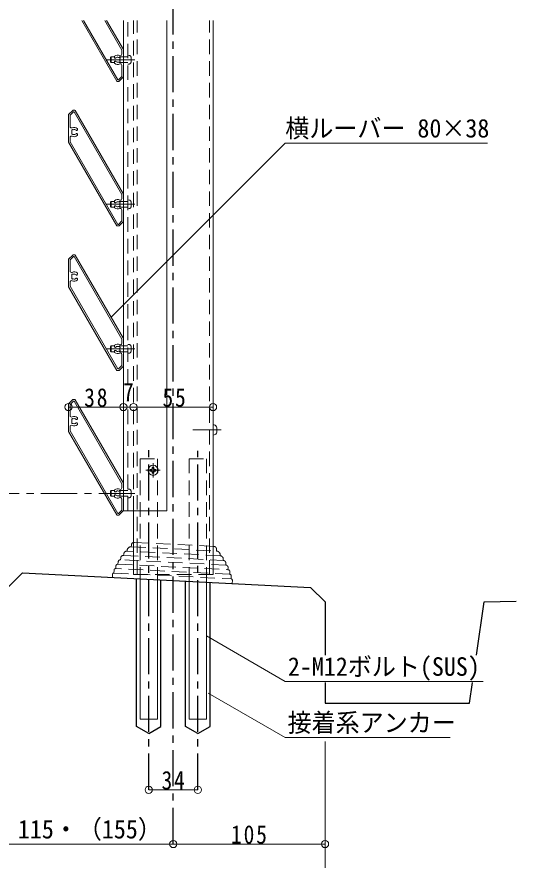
# Model space of a CAD drawing. Units: millimetres at full size, sheet at 1:5. Extents: x -1050 to 1050, y -742 to 742.
# Drawn here: x -688 to -343, y -423 to 160 of the extents above; entities that cross this region are included whole.
import ezdxf
from ezdxf.enums import TextEntityAlignment as Align

# ---------------------------------------------------------------- set-up
doc = ezdxf.new("R2010")
doc.units = ezdxf.units.MM
doc.header["$LTSCALE"] = 5
for name, pattern in [('CHAIN1', [8, 5, -1, 1, -1]), ('DASHED1', [1.8, 1.2, -0.6]), ('DASHED2', [3, 2, -1])]:
    doc.linetypes.add(name, pattern=pattern)
doc.layers.add('0-0_通り芯', color=7, linetype='CHAIN1')
doc.layers.add('0-1_躯体', color=134, linetype='Continuous')
for name, color, linetype, lineweight in [('0-3_寸法', 54, 'Continuous', 20), ('0-4_手摺部材', 92, 'Continuous', 20), ('0-6_パネル', 4, 'Continuous', 20), ('0-9_文字', 3, 'Continuous', 20), ('0-A_支柱', 6, 'Continuous', 20), ('0-B_足元', 4, 'Continuous', 20)]:
    doc.layers.add(name, color=color, linetype=linetype, lineweight=lineweight)
doc.styles.add('ＭＳ ゴシック', font='')
doc.styles.get('ＭＳ ゴシック').set_extended_font_data('MS Gothic')

# ---------------------------------------------------------------- blocks, each defined once
blk = doc.blocks.new('dimension_origin')
at = {"color": 0, "linetype": 'Continuous', "lineweight": -2}
blk.add_circle((0, 0), 1.25, dxfattribs=at)

msp = doc.modelspace()

# ---------------------------------------------------------------- linework, layer by layer
at = {"layer": '0-0_通り芯'}
for p, q in [((-580, -411.793), (-580, 515)), ((-597, -374.293), (-597, -139.385)), ((-563, -374.293), (-563, -139.734))]:
    msp.add_line(p, q, dxfattribs=at)
at = {"layer": '0-1_躯体'}
for p, q in [((-694.998, -234.906), (-684.395, -224.293)), ((-684.395, -224.293), (-484.999, -234.291)), ((-605.5, -330.474), (-605.5, -228.25)), ((-554.5, -330.474), (-554.5, -230.807)), ((-484.999, -234.291), (-475, -244.3)), ((-475, -244.3), (-475, -281.184)), ((-475, -300.034), (-475, -314.3)), ((-375, -314.3), (-372.962, -300.034)), ((-475, -314.3), (-375, -314.3)), ((-597, -335.381), (-605.5, -330.474)), ((-563, -335.381), (-554.5, -330.474))]:
    msp.add_line(p, q, dxfattribs=at)
for points in [[(-597, -335.381), (-588.5, -330.474), (-588.5, -229.102)], [(-563, -335.381), (-571.5, -330.474), (-571.5, -229.955)], [(-370.27, -281.184), (-365.001, -244.3), (-342.79, -243.903)]]:
    msp.add_lwpolyline(points, dxfattribs=at)
at = {"layer": '0-3_寸法'}
for p, q in [((-652.5, -109.52), (-614.5, -109.52)), ((-614.5, -109.52), (-607.5, -109.52)), ((-607.5, -109.52), (-552.5, -109.52)), ((-475, -449.293), (-475, -340.8)), ((-597, -374.293), (-563, -374.293)), ((-695, -411.793), (-580, -411.793)), ((-580, -411.793), (-475, -411.793))]:
    msp.add_line(p, q, dxfattribs=at)
at = {"layer": '0-4_手摺部材'}
for p, q in [((-614.5, -181.293), (-614.5, 157.854)), ((-584.5, -181.293), (-584.5, 157.854)), ((-623.5, 132.207), (-623, 132.707)), ((-620.7, 132.707), (-623, 132.707)), ((-623, 132.707), (-623, 128.707)), ((-620.7, 128.707), (-623, 128.707)), ((-623.5, 32.207), (-623, 32.707)), ((-620.7, 32.707), (-623, 32.707)), ((-623, 32.707), (-623, 28.707)), ((-620.7, 28.707), (-623, 28.707)), ((-623.5, -67.793), (-623, -67.293)), ((-620.7, -67.293), (-623, -67.293)), ((-623, -67.293), (-623, -71.293)), ((-620.7, -71.293), (-623, -71.293)), ((-594.5, -151.293), (-594.5, -151.793)), ((-594.5, -151.293), (-593.5, -151.293)), ((-594.5, -151.293), (-594.5, -151.793)), ((-594.5, -151.293), (-593.5, -151.293)), ((-593.5, -151.293), (-593.5, -151.793)), ((-593.5, -151.293), (-593.5, -151.793)), ((-596, -152.793), (-595.5, -152.793)), ((-596, -152.793), (-596, -153.793)), ((-596, -152.793), (-595.5, -152.793)), ((-596, -152.793), (-596, -153.793)), ((-596, -153.793), (-595.5, -153.793)), ((-596, -153.793), (-595.5, -153.793)), ((-594.5, -154.793), (-594.5, -155.293)), ((-594.5, -154.793), (-594.5, -155.293)), ((-594.5, -155.293), (-593.5, -155.293)), ((-594.5, -155.293), (-593.5, -155.293)), ((-593.5, -154.793), (-593.5, -155.293)), ((-593.5, -154.793), (-593.5, -155.293)), ((-592.5, -152.793), (-592, -152.793)), ((-592.5, -152.793), (-592, -152.793)), ((-592.5, -153.793), (-592, -153.793)), ((-592.5, -153.793), (-592, -153.793)), ((-592, -152.793), (-592, -153.793)), ((-592, -152.793), (-592, -153.793)), ((-623.5, -167.793), (-623, -167.293)), ((-620.7, -167.293), (-623, -167.293)), ((-623, -167.293), (-623, -171.293)), ((-620.7, -171.293), (-623, -171.293)), ((-584.5, -181.293), (-614.5, -181.293))]:
    msp.add_line(p, q, dxfattribs=at)
at = {"layer": '0-4_手摺部材', "linetype": 'DASHED2'}
for p, q in [((-611.5, -93.284), (-611.5, 157.854)), ((-611.5, -181.293), (-611.5, -106.861))]:
    msp.add_line(p, q, dxfattribs=at)
at = {"layer": '0-4_手摺部材', "linetype": 'CHAIN1'}
for p, q in [((-606.52, 130.707), (-626.404, 130.707)), ((-606.52, 30.707), (-626.404, 30.707)), ((-606.52, -69.293), (-626.404, -69.293)), ((-594, -148.293), (-594, -158.293)), ((-594, -148.293), (-594, -158.293)), ((-599, -153.293), (-589, -153.293)), ((-599, -153.293), (-589, -153.293)), ((-606.52, -169.293), (-727.5, -169.293))]:
    msp.add_line(p, q, dxfattribs=at)
at = {"layer": '0-4_手摺部材', "linetype": 'DASHED1'}
for p, q in [((-611.5, 132.707), (-620.7, 132.707)), ((-611.5, 128.707), (-620.7, 128.707)), ((-610.423, 133.675), (-611.5, 133.77)), ((-609.225, 132.368), (-609.225, 129.046)), ((-610.423, 127.739), (-611.5, 127.645)), ((-611.5, 32.707), (-620.7, 32.707)), ((-610.423, 33.675), (-611.5, 33.77)), ((-609.225, 32.368), (-609.225, 29.046)), ((-611.5, 28.707), (-620.7, 28.707)), ((-610.423, 27.739), (-611.5, 27.645)), ((-611.5, -67.293), (-620.7, -67.293)), ((-610.423, -66.325), (-611.5, -66.23)), ((-609.225, -67.632), (-609.225, -70.954)), ((-611.5, -71.293), (-620.7, -71.293)), ((-610.423, -72.261), (-611.5, -72.355)), ((-611.5, -167.293), (-620.7, -167.293)), ((-610.423, -166.325), (-611.5, -166.23)), ((-609.225, -167.632), (-609.225, -170.954)), ((-611.5, -171.293), (-620.7, -171.293)), ((-610.423, -172.261), (-611.5, -172.355))]:
    msp.add_line(p, q, dxfattribs=at)
at = {"layer": '0-4_手摺部材'}
for points in [[(-623.5, 132.207), (-623.5, 129.207), (-623, 128.707)], [(-623.5, 32.207), (-623.5, 29.207), (-623, 28.707)], [(-623.5, -67.793), (-623.5, -70.793), (-623, -71.293)], [(-623.5, -167.793), (-623.5, -170.793), (-623, -171.293)]]:
    msp.add_lwpolyline(points, dxfattribs=at)
msp.add_circle((-594, -153.293), 3.5, dxfattribs=at)
msp.add_circle((-594, -153.293), 3.5, dxfattribs=at)
at = {"layer": '0-4_手摺部材', "linetype": 'DASHED1'}
for centre, start, end in [((-610.538, 132.368), 0, 85), ((-610.538, 129.046), 275, 360), ((-610.538, 32.368), 0, 85), ((-610.538, 29.046), 275, 360), ((-610.538, -67.632), 0, 85), ((-610.538, -70.954), 275, 360), ((-610.538, -167.632), 0, 85), ((-610.538, -170.954), 275, 360)]:
    msp.add_arc(centre, 1.312, start, end, dxfattribs=at)
at = {"layer": '0-4_手摺部材'}
for centre, start, end in [((-595.5, -151.793), 270, 360), ((-595.5, -151.793), 270, 360), ((-595.5, -154.793), 0, 90.00001), ((-595.5, -154.793), 0, 90.00001), ((-592.5, -151.793), 180, 270), ((-592.5, -151.793), 180, 270), ((-592.5, -154.793), 89.99999, 180), ((-592.5, -154.793), 89.99999, 180)]:
    msp.add_arc(centre, 1, start, end, dxfattribs=at)
at = {"layer": '0-6_パネル'}
for p, q in [((-643.347, 157.854), (-619.1, 115.857)), ((-642.077, 157.854), (-618.379, 116.807)), ((-627.402, 157.854), (-615.6, 137.412)), ((-614.54, 137.777), (-626.132, 157.854)), ((-615.6, 137.412), (-615.6, 134.509)), ((-614.5, 137.627), (-614.5, 118.831)), ((-620.7, 132.964), (-620.7, 132.29)), ((-620.7, 128.45), (-620.7, 129.124)), ((-615.6, 126.905), (-615.6, 119.163)), ((-618.379, 116.807), (-617.956, 116.807)), ((-615.6, 119.163), (-617.956, 116.807)), ((-617.412, 115.795), (-614.588, 118.619)), ((-618.84, 115.707), (-617.624, 115.707)), ((-649.588, 95.619), (-652.412, 92.795)), ((-651.4, 92.251), (-649.044, 94.607)), ((-648.16, 95.707), (-649.376, 95.707)), ((-648.621, 94.607), (-649.044, 94.607)), ((-648.621, 94.607), (-615.6, 37.412)), ((-614.54, 37.777), (-647.9, 95.557)), ((-652.5, 73.787), (-652.5, 92.583)), ((-651.4, 92.251), (-651.4, 84.509)), ((-646.3, 82.964), (-646.3, 82.29)), ((-651.4, 76.905), (-651.4, 74.002)), ((-646.3, 78.45), (-646.3, 79.124)), ((-652.46, 73.637), (-619.1, 15.857)), ((-651.4, 74.002), (-618.379, 16.807)), ((-615.6, 37.412), (-615.6, 34.509)), ((-614.5, 37.627), (-614.5, 18.831)), ((-620.7, 32.964), (-620.7, 32.29)), ((-620.7, 28.45), (-620.7, 29.124)), ((-615.6, 26.905), (-615.6, 19.163)), ((-615.6, 19.163), (-617.956, 16.807)), ((-617.412, 15.795), (-614.588, 18.619)), ((-618.84, 15.707), (-617.624, 15.707)), ((-618.379, 16.807), (-617.956, 16.807)), ((-649.588, -4.381), (-652.412, -7.205)), ((-651.4, -7.749), (-649.044, -5.393)), ((-648.16, -4.293), (-649.376, -4.293)), ((-648.621, -5.393), (-649.044, -5.393)), ((-648.621, -5.393), (-615.6, -62.588)), ((-614.54, -62.223), (-647.9, -4.443)), ((-652.5, -26.213), (-652.5, -7.417)), ((-651.4, -7.749), (-651.4, -15.491)), ((-646.3, -17.036), (-646.3, -17.71)), ((-651.4, -23.095), (-651.4, -25.998)), ((-646.3, -21.55), (-646.3, -20.876)), ((-652.46, -26.363), (-619.1, -84.143)), ((-651.4, -25.998), (-618.379, -83.193)), ((-615.6, -62.588), (-615.6, -65.491)), ((-614.5, -62.373), (-614.5, -81.169)), ((-620.7, -67.036), (-620.7, -67.71)), ((-620.7, -71.55), (-620.7, -70.876)), ((-615.6, -73.095), (-615.6, -80.837)), ((-615.6, -80.837), (-617.956, -83.193)), ((-617.412, -84.205), (-614.588, -81.381)), ((-618.84, -84.293), (-617.624, -84.293)), ((-618.379, -83.193), (-617.956, -83.193)), ((-649.588, -104.381), (-652.412, -107.205)), ((-648.16, -104.293), (-649.376, -104.293)), ((-614.54, -162.223), (-647.9, -104.443)), ((-652.5, -126.213), (-652.5, -107.417)), ((-651.4, -107.749), (-649.044, -105.393)), ((-651.4, -107.749), (-651.4, -115.491)), ((-648.621, -105.393), (-649.044, -105.393)), ((-648.621, -105.393), (-615.6, -162.588)), ((-646.3, -117.036), (-646.3, -117.71)), ((-646.3, -121.55), (-646.3, -120.876)), ((-652.46, -126.363), (-619.1, -184.143)), ((-651.4, -123.095), (-651.4, -125.998)), ((-651.4, -125.998), (-618.379, -183.193)), ((-615.6, -162.588), (-615.6, -165.491)), ((-614.5, -162.373), (-614.5, -181.169)), ((-620.7, -167.036), (-620.7, -167.71)), ((-620.7, -171.55), (-620.7, -170.876)), ((-615.6, -173.095), (-615.6, -180.837)), ((-618.84, -184.293), (-617.624, -184.293)), ((-618.379, -183.193), (-617.956, -183.193)), ((-615.6, -180.837), (-617.956, -183.193)), ((-617.412, -184.205), (-614.588, -181.381))]:
    msp.add_line(p, q, dxfattribs=at)
for centre, radius, start, end in [((-616.6, 134.509), 1, 243.44486, 360), ((-614.8, 137.627), 0.3, 0, 30), ((-620.4, 132.964), 0.3, 130.09582, 180), ((-620.158, 132.29), 0.542, 180, 316.31533), ((-620.158, 129.124), 0.542, 43.68467, 180), ((-620.4, 128.45), 0.3, 180, 229.90418), ((-618.5, 130.707), 3.25, 63.44486, 130.09582), ((-618.5, 130.707), 1.75, 67.57991, 136.31533), ((-618.5, 130.707), 1.75, 223.68467, 292.4201), ((-617.718, 132.602), 0.3, 247.57991, 304.71344), ((-617.718, 128.812), 0.3, 55.28656, 112.4201), ((-617.263, 131.945), 0.5, 325.28656, 124.71344), ((-617.263, 129.47), 0.5, 235.28656, 34.71344), ((-616.605, 131.489), 0.3, 145.28656, 202.4201), ((-616.605, 129.925), 0.3, 157.5799, 214.71344), ((-618.5, 130.707), 1.75, 337.5799, 22.4201), ((-618.5, 130.707), 3.25, 229.90418, 296.55514), ((-616.6, 126.905), 1, 0, 116.55514), ((-614.8, 118.831), 0.3, 315, 360), ((-618.84, 116.007), 0.3, 210, 270), ((-617.624, 116.007), 0.3, 270, 315), ((-649.376, 95.407), 0.3, 90, 135), ((-648.16, 95.407), 0.3, 30, 90), ((-652.2, 92.583), 0.3, 135, 180), ((-650.4, 84.509), 1, 180, 296.55514), ((-649.737, 81.945), 0.5, 55.28656, 214.71344), ((-648.5, 80.707), 3.25, 49.90418, 116.55514), ((-649.282, 82.602), 0.3, 235.28656, 292.42009), ((-648.5, 80.707), 1.75, 43.68467, 112.42009), ((-646.842, 82.29), 0.542, 223.68467, 360), ((-646.6, 82.964), 0.3, 0, 49.90418), ((-650.4, 76.905), 1, 63.44486, 180), ((-648.5, 80.707), 1.75, 157.5799, 202.4201), ((-649.737, 79.47), 0.5, 145.28656, 304.71344), ((-650.395, 81.489), 0.3, 337.5799, 34.71344), ((-650.395, 79.925), 0.3, 325.28656, 22.4201), ((-648.5, 80.707), 3.25, 243.44486, 310.09582), ((-649.282, 78.812), 0.3, 67.5799, 124.71344), ((-648.5, 80.707), 1.75, 247.5799, 316.31533), ((-646.842, 79.124), 0.542, 0, 136.31533), ((-646.6, 78.45), 0.3, 310.09582, 360), ((-652.2, 73.787), 0.3, 180, 210), ((-614.8, 37.627), 0.3, 0, 30), ((-620.4, 32.964), 0.3, 130.09582, 180), ((-620.158, 32.29), 0.542, 180, 316.31533), ((-620.158, 29.124), 0.542, 43.68467, 180), ((-618.5, 30.707), 3.25, 63.44486, 130.09582), ((-618.5, 30.707), 1.75, 67.57991, 136.31533), ((-618.5, 30.707), 1.75, 223.68467, 292.4201), ((-617.718, 32.602), 0.3, 247.57991, 304.71344), ((-617.263, 31.945), 0.5, 325.28656, 124.71344), ((-617.263, 29.47), 0.5, 235.28656, 34.71344), ((-616.6, 34.509), 1, 243.44486, 360), ((-616.605, 31.489), 0.3, 145.28656, 202.4201), ((-616.605, 29.925), 0.3, 157.5799, 214.71344), ((-618.5, 30.707), 1.75, 337.5799, 22.4201), ((-620.4, 28.45), 0.3, 180, 229.90418), ((-618.5, 30.707), 3.25, 229.90418, 296.55514), ((-617.718, 28.812), 0.3, 55.28656, 112.4201), ((-616.6, 26.905), 1, 0, 116.55514), ((-614.8, 18.831), 0.3, 315, 360), ((-618.84, 16.007), 0.3, 210, 270), ((-617.624, 16.007), 0.3, 270, 315), ((-649.376, -4.593), 0.3, 90, 135), ((-648.16, -4.593), 0.3, 30, 90), ((-652.2, -7.417), 0.3, 135, 180), ((-650.4, -15.491), 1, 180, 296.55514), ((-648.5, -19.293), 3.25, 49.90418, 116.55514), ((-646.6, -17.036), 0.3, 0, 49.90418), ((-650.4, -23.095), 1, 63.44486, 180), ((-648.5, -19.293), 1.75, 157.5799, 202.4201), ((-649.737, -18.055), 0.5, 55.28656, 214.71344), ((-649.737, -20.53), 0.5, 145.28656, 304.71344), ((-650.395, -18.511), 0.3, 337.5799, 34.71344), ((-650.395, -20.075), 0.3, 325.28656, 22.4201), ((-648.5, -19.293), 3.25, 243.44486, 310.09582), ((-649.282, -17.398), 0.3, 235.28656, 292.42009), ((-649.282, -21.188), 0.3, 67.5799, 124.71344), ((-648.5, -19.293), 1.75, 43.68467, 112.42009), ((-648.5, -19.293), 1.75, 247.5799, 316.31533), ((-646.842, -17.71), 0.542, 223.68467, 360), ((-646.842, -20.876), 0.542, 0, 136.31533), ((-646.6, -21.55), 0.3, 310.09582, 360), ((-652.2, -26.213), 0.3, 180, 210), ((-614.8, -62.373), 0.3, 0, 30), ((-620.4, -67.036), 0.3, 130.09582, 180), ((-620.158, -67.71), 0.542, 180, 316.31533), ((-618.5, -69.293), 3.25, 63.44486, 130.09582), ((-618.5, -69.293), 1.75, 67.57991, 136.31533), ((-617.718, -67.398), 0.3, 247.57991, 304.71344), ((-617.263, -68.055), 0.5, 325.28656, 124.71344), ((-616.6, -65.491), 1, 243.44486, 360), ((-616.605, -68.511), 0.3, 145.28656, 202.4201), ((-616.605, -70.075), 0.3, 157.5799, 214.71344), ((-618.5, -69.293), 1.75, 337.5799, 22.4201), ((-620.158, -70.876), 0.542, 43.68467, 180), ((-620.4, -71.55), 0.3, 180, 229.90418), ((-618.5, -69.293), 3.25, 229.90418, 296.55514), ((-618.5, -69.293), 1.75, 223.68467, 292.4201), ((-617.718, -71.188), 0.3, 55.28656, 112.4201), ((-617.263, -70.53), 0.5, 235.28656, 34.71344), ((-616.6, -73.095), 1, 0, 116.55514), ((-614.8, -81.169), 0.3, 315, 360), ((-618.84, -83.993), 0.3, 210, 270), ((-617.624, -83.993), 0.3, 270, 315), ((-649.376, -104.593), 0.3, 90, 135), ((-648.16, -104.593), 0.3, 30, 90), ((-652.2, -107.417), 0.3, 135, 180), ((-650.4, -115.491), 1, 180, 296.55514), ((-648.5, -119.293), 3.25, 49.90418, 116.55514), ((-650.4, -123.095), 1, 63.44486, 180), ((-648.5, -119.293), 1.75, 157.5799, 202.4201), ((-649.737, -118.055), 0.5, 55.28656, 214.71344), ((-649.737, -120.53), 0.5, 145.28656, 304.71344), ((-650.395, -118.511), 0.3, 337.5799, 34.71344), ((-650.395, -120.075), 0.3, 325.28656, 22.4201), ((-648.5, -119.293), 3.25, 243.44486, 310.09582), ((-649.282, -117.398), 0.3, 235.28656, 292.42009), ((-649.282, -121.188), 0.3, 67.5799, 124.71344), ((-648.5, -119.293), 1.75, 43.68467, 112.42009), ((-648.5, -119.293), 1.75, 247.5799, 316.31533), ((-646.842, -117.71), 0.542, 223.68467, 360), ((-646.842, -120.876), 0.542, 0, 136.31533), ((-646.6, -117.036), 0.3, 0, 49.90418), ((-646.6, -121.55), 0.3, 310.09582, 360), ((-652.2, -126.213), 0.3, 180, 210), ((-614.8, -162.373), 0.3, 0, 30), ((-620.4, -167.036), 0.3, 130.09582, 180), ((-620.158, -167.71), 0.542, 180, 316.31533), ((-618.5, -169.293), 3.25, 63.44486, 130.09582), ((-618.5, -169.293), 1.75, 67.57991, 136.31533), ((-617.718, -167.398), 0.3, 247.57991, 304.71344), ((-617.263, -168.055), 0.5, 325.28656, 124.71344), ((-616.6, -165.491), 1, 243.44486, 360), ((-616.605, -168.511), 0.3, 145.28656, 202.4201), ((-618.5, -169.293), 1.75, 337.5799, 22.4201), ((-620.158, -170.876), 0.542, 43.68467, 180), ((-620.4, -171.55), 0.3, 180, 229.90418), ((-618.5, -169.293), 3.25, 229.90418, 296.55514), ((-618.5, -169.293), 1.75, 223.68467, 292.4201), ((-617.718, -171.188), 0.3, 55.28656, 112.4201), ((-617.263, -170.53), 0.5, 235.28656, 34.71344), ((-616.6, -173.095), 1, 0, 116.55514), ((-616.605, -170.075), 0.3, 157.5799, 214.71344), ((-618.84, -183.993), 0.3, 210, 270), ((-617.624, -183.993), 0.3, 270, 315), ((-614.8, -181.169), 0.3, 315, 360)]:
    msp.add_arc(centre, radius, start, end, dxfattribs=at)
at = {"layer": '0-9_文字'}
for points in [[(-623.052, -47.481), (-502.5, 73.071), (-362.5, 73.071)], [(-557, -267.827), (-502.5, -299.293), (-365.712, -299.293)], [(-555.77, -307.339), (-502.5, -338.094), (-388.431, -338.094)]]:
    msp.add_lwpolyline(points, dxfattribs=at)
at = {"layer": '0-A_支柱', "linetype": 'DASHED2'}
for p, q in [((-607.5, -181.293), (-607.5, 157.854)), ((-552.5, -225.381), (-607.5, -225.381))]:
    msp.add_line(p, q, dxfattribs=at)
at = {"layer": '0-A_支柱'}
for p, q in [((-552.5, 157.854), (-552.5, -225.381)), ((-607.5, -181.293), (-607.5, -225.381))]:
    msp.add_line(p, q, dxfattribs=at)
at = {"layer": '0-B_足元', "linetype": 'DASHED2'}
for p, q in [((-605, -225.381), (-605, 157.854)), ((-555, -225.381), (-555, 157.854)), ((-603, -145.381), (-591, -145.381)), ((-603, -145.381), (-603, -225.381)), ((-591, -145.381), (-591, -225.381)), ((-569, -145.381), (-557, -145.381)), ((-569, -145.381), (-569, -225.381)), ((-557, -145.381), (-557, -225.381)), ((-551.962, -205.902), (-606.893, -203.148)), ((-611.897, -209.154), (-611.898, -209.154)), ((-611.876, -208.729), (-611.897, -209.154)), ((-547.578, -212.381), (-611.897, -209.156)), ((-608.987, -205.045), (-609.044, -206.169)), ((-609.044, -206.169), (-609.044, -206.169)), ((-609.044, -206.169), (-550.118, -209.123)), ((-550.061, -208), (-550.118, -209.124)), ((-550.118, -209.124), (-550.117, -209.124)), ((-616.384, -214.01), (-616.443, -215.183)), ((-616.443, -215.183), (-616.439, -215.183)), ((-543.661, -218.836), (-616.443, -215.186)), ((-614.3, -211.326), (-614.342, -212.16)), ((-614.342, -212.16), (-614.338, -212.16)), ((-614.342, -212.16), (-545.447, -215.615)), ((-547.557, -211.956), (-547.578, -212.381)), ((-547.578, -212.381), (-547.577, -212.381)), ((-545.447, -215.617), (-545.451, -215.617)), ((-545.405, -214.783), (-545.447, -215.617)), ((-619.777, -221.273), (-619.78, -221.273)), ((-619.689, -219.53), (-619.777, -221.273)), ((-540.954, -225.23), (-619.777, -221.277)), ((-618.17, -216.748), (-618.244, -218.221)), ((-618.244, -218.221), (-618.242, -218.222)), ((-618.243, -218.222), (-542.174, -222.036)), ((-543.661, -218.836), (-543.665, -218.836)), ((-543.602, -217.662), (-543.661, -218.836)), ((-542.1, -220.566), (-542.174, -222.04)), ((-622.016, -225.201), (-622.128, -227.415)), ((-620.966, -222.345), (-621.066, -224.337)), ((-621.066, -224.337), (-621.062, -224.338)), ((-621.066, -224.337), (-539.979, -228.403)), ((-542.174, -222.04), (-542.176, -222.039)), ((-540.867, -223.487), (-540.954, -225.23)), ((-540.954, -225.23), (-540.951, -225.23)), ((-539.879, -226.415), (-539.98, -228.408)), ((-539.98, -228.408), (-539.984, -228.408)), ((-539.121, -229.362), (-539.232, -231.572))]:
    msp.add_line(p, q, dxfattribs=at)
at = {"layer": '0-B_足元'}
for p, q in [((-551.739, -121.948), (-552.5, -121.881)), ((-551.739, -128.815), (-552.5, -128.881)), ((-603, -325.381), (-603, -225.381)), ((-591, -325.381), (-591, -225.381)), ((-569, -325.381), (-569, -225.381)), ((-557, -325.381), (-557, -225.381)), ((-591, -325.381), (-603, -325.381)), ((-557, -325.381), (-569, -325.381))]:
    msp.add_line(p, q, dxfattribs=at)
at = {"layer": '0-B_足元', "linetype": 'CHAIN1'}
msp.add_line((-546.801, -125.381), (-566.494, -125.381), dxfattribs=at)
at = {"layer": '0-B_足元'}
for centre, radius, start, end in [((-551.913, -123.94), 2, 1.05859, 85), ((-551.913, -126.822), 2, 275, 358.94141), ((-629.9, -125.381), 80, 358.94141, 1.05859)]:
    msp.add_arc(centre, radius, start, end, dxfattribs=at)
at = {"layer": '0-B_足元', "linetype": 'DASHED2'}
for centre, radius, start, end in [((-606.99, -205.145), 2, 87.2382, 177.1199), ((-612.013, -211.441), 2.29, 87.11989, 177.11989), ((-609.179, -208.865), 2.7, 87.11991, 177.11989), ((-552.059, -207.9), 2, 357.11959, 87.23817), ((-550.253, -211.821), 2.7, 357.11971, 87.11989), ((-616.522, -216.831), 1.65, 87.11992, 177.11989), ((-614.436, -214.108), 1.95, 87.11989, 177.11989), ((-547.692, -214.668), 2.29, 357.11952, 87.11985), ((-545.549, -217.564), 1.95, 357.11976, 87.11991), ((-619.837, -222.402), 1.13, 87.11988, 177.11989), ((-618.311, -219.6), 1.38, 87.11991, 177.11989), ((-543.747, -220.483), 1.65, 357.11965, 87.11985), ((-621.107, -225.246), 0.91, 87.11991, 177.11989), ((-542.245, -223.418), 1.38, 357.11992, 87.1199), ((-541.008, -226.359), 1.13, 357.12, 87.11993), ((-540.029, -229.316), 0.91, 357.12012, 87.1198)]:
    msp.add_arc(centre, radius, start, end, dxfattribs=at)

# ---------------------------------------------------------------- block references
at = {"layer": '0-3_寸法', "xscale": 2, "yscale": 2, "rotation": 180}
for p in [(-652.5, -109.52), (-607.5, -109.52), (-607.5, -109.52), (-597, -374.293), (-580, -411.793)]:
    msp.add_blockref('dimension_origin', p, dxfattribs=at)
at = {"layer": '0-3_寸法', "xscale": 2, "yscale": 2}
for p in [(-614.5, -109.52), (-614.5, -109.52), (-552.5, -109.52), (-563, -374.293), (-580, -411.793), (-475, -411.793)]:
    msp.add_blockref('dimension_origin', p, dxfattribs=at)

# ---------------------------------------------------------------- texts
at = {"layer": '0-3_寸法', "style": 'ＭＳ ゴシック'}
for s, width, p in [('7', 0.85, (-614.75, -109.52)), ('115・（155）', 0.95, (-687.5, -411.793))]:
    msp.add_text(s, height=12.83, dxfattribs=dict(at, width=width)).set_placement(p, align=Align.BOTTOM_LEFT)
at = {"layer": '0-3_寸法', "char_height": 12.83, "attachment_point": 7, "style": 'ＭＳ ゴシック'}
for s, insert in [('\\T1.17;\\W0.85;38', (-641.625, -109.52)), ('\\T1.17;\\W0.85;55', (-587.462, -109.52)), ('\\T1.17;\\W0.85;34', (-588.125, -374.293)), ('\\T1.17;\\W0.85;105', (-540, -411.793))]:
    msp.add_mtext(s, dxfattribs=dict(at, insert=insert))
at = {"layer": '0-9_文字', "style": 'ＭＳ ゴシック', "width": 0.95}
for s, p in [('横ルーバー 80×38', (-502.5, 73.071)), ('2-M12ボルト(SUS)', (-500.712, -299.293)), ('接着系アンカー', (-500.931, -338.094))]:
    msp.add_text(s, height=12.83, dxfattribs=at).set_placement(p, align=Align.BOTTOM_LEFT)

doc.saveas('drawing.dxf')
